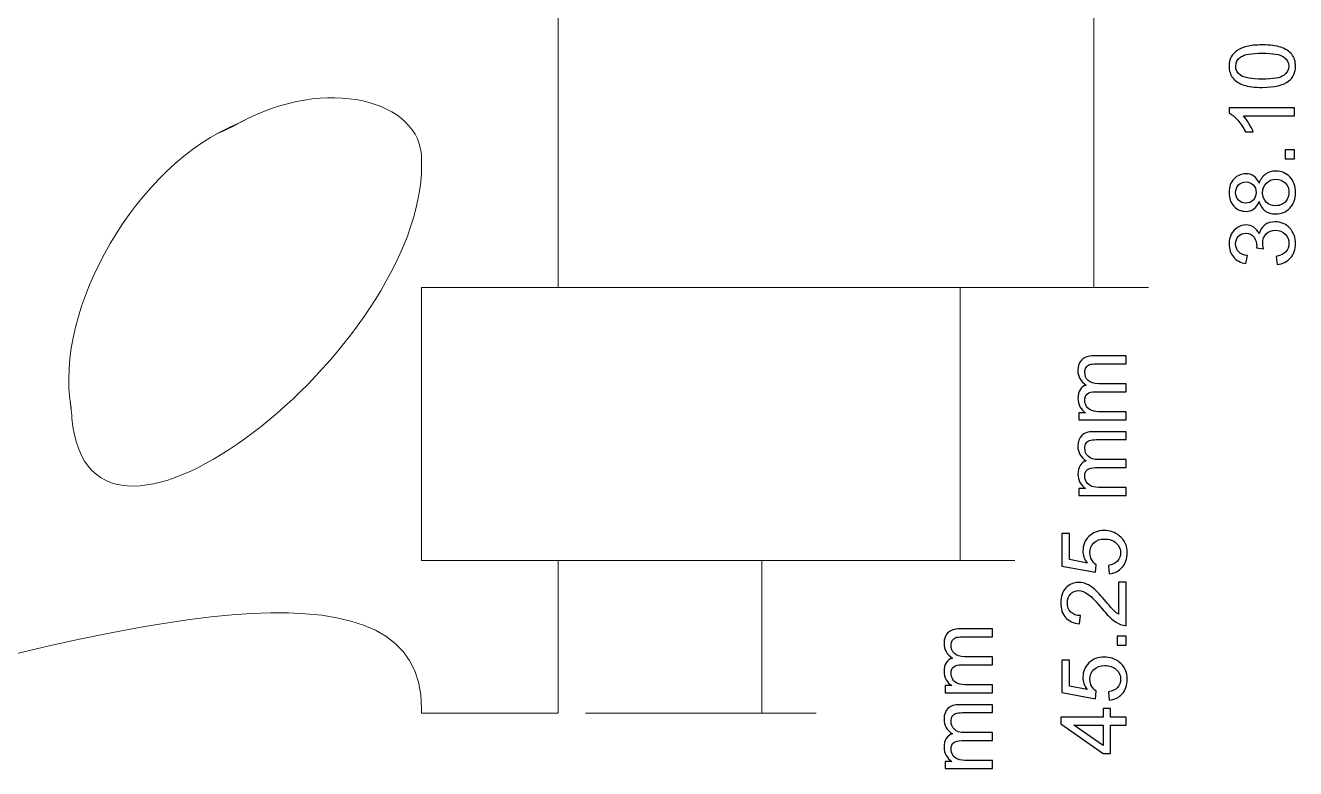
# Model space of a CAD drawing. Header units: millimetres. Extents: x -819 to 558, y -342 to 336.
# Drawn here: x 377 to 495.2, y 126.9 to 196 of the extents above; entities that cross this region are included whole.
import ezdxf

# ---------------------------------------------------------------- set-up
doc = ezdxf.new("R2010")
doc.units = ezdxf.units.MM
doc.header["$MEASUREMENT"] = 0
doc.layers.add('#Layer 1', color=7, linetype='Continuous')

msp = doc.modelspace()

# ---------------------------------------------------------------- linework, layer by layer
at = {"layer": '#Layer 1', "color": 22, "lineweight": 9}
for points in [[(426.5677, 216.8613), (426.5677, 216.8613), (426.5677, 171.6072), (426.5677, 171.6072)], [(397.0252, 186.9923), (404.8745, 191.3139), (413.8696, 189.149), (413.8696, 183.4942)], [(396.8381, 186.9117), (387.3389, 183.076), (379.6185, 169.7031), (381.2411, 160.3921)], [(397.6217, 187.3072), (396.7035, 186.7884), (395.7663, 186.3327), (394.8156, 185.9392)], [(413.8679, 182.8112), (413.8679, 182.8112), (413.8679, 183.6267), (413.8679, 183.6267)], [(381.3266, 159.4757), (382.9141, 141.3959), (413.8696, 166.0902), (413.8696, 183.0236)], [(413.8679, 146.2071), (413.8679, 146.2071), (413.8679, 171.6072), (413.8679, 171.6072)], [(381.089, 161.5486), (381.1718, 160.8572), (381.301, 160.1675), (381.3266, 159.4757)], [(361.8356, 133.8112), (388.9995, 141.3077), (413.8696, 146.6928), (413.8696, 132.4587)]]:
    msp.add_open_spline(points, degree=3, dxfattribs=at)
at = {"layer": '#Layer 1', "color": 250, "lineweight": 20}
for points in [[(476.4344, 171.6072), (476.4344, 171.6072), (476.4344, 216.8613), (476.4344, 216.8613)], [(416.4024, 171.6072), (416.4024, 171.6072), (469.0648, 171.6072), (469.0648, 171.6072)], [(429.1022, 171.6072), (429.1022, 171.6072), (481.5144, 171.6072), (481.5144, 171.6072)], [(463.9848, 146.2071), (463.9848, 146.2071), (463.9848, 171.6072), (463.9848, 171.6072)], [(416.4079, 146.2071), (416.4079, 146.2071), (469.0648, 146.2071), (469.0648, 146.2071)], [(429.1079, 146.2071), (429.1079, 146.2071), (450.5912, 146.2071), (450.5912, 146.2071)], [(445.5112, 132.0184), (445.5112, 132.0184), (445.5112, 146.2071), (445.5112, 146.2071)], [(429.1077, 132.0184), (429.1077, 132.0184), (450.5912, 132.0184), (450.5912, 132.0184)]]:
    msp.add_open_spline(points, degree=3, dxfattribs=at)
at = {"layer": '#Layer 1', "color": 250}
for points, knots in [([(492.1018, 190.242), (491.3849, 190.242), (490.8078, 190.3153), (490.3717, 190.4635), (490.3717, 190.4635), (489.9343, 190.6103), (489.597, 190.8304), (489.36, 191.1211), (489.36, 191.1211), (489.1229, 191.4118), (489.0058, 191.7773), (489.0058, 192.2175), (489.0058, 192.2175), (489.0058, 192.5435), (489.0707, 192.8285), (489.2019, 193.0741), (489.2019, 193.0741), (489.3317, 193.3196), (489.5208, 193.5214), (489.7678, 193.6823), (489.7678, 193.6823), (490.0147, 193.8417), (490.3153, 193.9673), (490.6695, 194.0576), (490.6695, 194.0576), (491.0237, 194.1494), (491.5006, 194.1945), (492.1018, 194.1945), (492.1018, 194.1945), (492.813, 194.1945), (493.3859, 194.1211), (493.8233, 193.9758), (493.8233, 193.9758), (494.2608, 193.829), (494.598, 193.6103), (494.8365, 193.3196), (494.8365, 193.3196), (495.075, 193.0289), (495.1935, 192.662), (495.1935, 192.2175), (495.1935, 192.2175), (495.1935, 191.6333), (494.9847, 191.1747), (494.5656, 190.8417), (494.5656, 190.8417), (494.0618, 190.4423), (493.2391, 190.242), (492.1018, 190.242)], [0, 0, 0, 0, 0.08333333, 0.08333333, 0.08333333, 0.08333333, 0.16666667, 0.16666667, 0.16666667, 0.16666667, 0.25, 0.25, 0.25, 0.25, 0.33333333, 0.33333333, 0.33333333, 0.33333333, 0.41666667, 0.41666667, 0.41666667, 0.41666667, 0.5, 0.5, 0.5, 0.5, 0.58333333, 0.58333333, 0.58333333, 0.58333333, 0.66666667, 0.66666667, 0.66666667, 0.66666667, 0.75, 0.75, 0.75, 0.75, 0.83333333, 0.83333333, 0.83333333, 0.83333333, 0.91666667, 0.91666667, 0.91666667, 0.91666667, 1, 1, 1, 1]), ([(492.1018, 191.0068), (493.0966, 191.0068), (493.7584, 191.1239), (494.0886, 191.3568), (494.0886, 191.3568), (494.4174, 191.5896), (494.5825, 191.876), (494.5825, 192.2175), (494.5825, 192.2175), (494.5825, 192.5604), (494.416, 192.8469), (494.0858, 193.0797), (494.0858, 193.0797), (493.7556, 193.3126), (493.0938, 193.4297), (492.1018, 193.4297), (492.1018, 193.4297), (491.1041, 193.4297), (490.4409, 193.3126), (490.1135, 193.0797), (490.1135, 193.0797), (489.7847, 192.8469), (489.621, 192.5576), (489.621, 192.2105), (489.621, 192.2105), (489.621, 191.8676), (489.7664, 191.5952), (490.0556, 191.3906), (490.0556, 191.3906), (490.4239, 191.1352), (491.1069, 191.0068), (492.1018, 191.0068)], [0, 0, 0, 0, 0.125, 0.125, 0.125, 0.125, 0.25, 0.25, 0.25, 0.25, 0.375, 0.375, 0.375, 0.375, 0.5, 0.5, 0.5, 0.5, 0.625, 0.625, 0.625, 0.625, 0.75, 0.75, 0.75, 0.75, 0.875, 0.875, 0.875, 0.875, 1, 1, 1, 1]), ([(495.0905, 188.3355), (495.0905, 188.3355), (495.0905, 187.5919), (495.0905, 187.5919), (495.0905, 187.5919), (495.0905, 187.5919), (490.3491, 187.5919), (490.3491, 187.5919), (490.3491, 187.5919), (490.5199, 187.4127), (490.6906, 187.1784), (490.8614, 186.8877), (490.8614, 186.8877), (491.0321, 186.5956), (491.1605, 186.3346), (491.2452, 186.1032), (491.2452, 186.1032), (491.2452, 186.1032), (490.5269, 186.1032), (490.5269, 186.1032), (490.5269, 186.1032), (490.3308, 186.5194), (490.0937, 186.8835), (489.8157, 187.1954), (489.8157, 187.1954), (489.5363, 187.5058), (489.2668, 187.7274), (489.0058, 187.8572), (489.0058, 187.8572), (489.0058, 187.8572), (489.0058, 188.3355), (489.0058, 188.3355), (489.0058, 188.3355), (489.0058, 188.3355), (495.0905, 188.3355), (495.0905, 188.3355)], [0, 0, 0, 0, 0.11111111, 0.11111111, 0.11111111, 0.11111111, 0.22222222, 0.22222222, 0.22222222, 0.22222222, 0.33333333, 0.33333333, 0.33333333, 0.33333333, 0.44444444, 0.44444444, 0.44444444, 0.44444444, 0.55555556, 0.55555556, 0.55555556, 0.55555556, 0.66666667, 0.66666667, 0.66666667, 0.66666667, 0.77777778, 0.77777778, 0.77777778, 0.77777778, 0.88888889, 0.88888889, 0.88888889, 0.88888889, 1, 1, 1, 1]), ([(495.0905, 183.5985), (495.0905, 183.5985), (494.2424, 183.5985), (494.2424, 183.5985), (494.2424, 183.5985), (494.2424, 183.5985), (494.2424, 184.4465), (494.2424, 184.4465), (494.2424, 184.4465), (494.2424, 184.4465), (495.0905, 184.4465), (495.0905, 184.4465), (495.0905, 184.4465), (495.0905, 184.4465), (495.0905, 183.5985), (495.0905, 183.5985)], [0, 0, 0, 0, 0.25, 0.25, 0.25, 0.25, 0.5, 0.5, 0.5, 0.5, 0.75, 0.75, 0.75, 0.75, 1, 1, 1, 1]), ([(491.804, 179.6177), (491.6911, 179.3087), (491.5303, 179.0801), (491.32, 178.9305), (491.32, 178.9305), (491.1112, 178.7823), (490.86, 178.7075), (490.5679, 178.7075), (490.5679, 178.7075), (490.1262, 178.7075), (489.7565, 178.8656), (489.4559, 179.1831), (489.4559, 179.1831), (489.1553, 179.5006), (489.0058, 179.9211), (489.0058, 180.4474), (489.0058, 180.4474), (489.0058, 180.9766), (489.1582, 181.4028), (489.4658, 181.7259), (489.4658, 181.7259), (489.7734, 182.0476), (490.1474, 182.2085), (490.589, 182.2085), (490.589, 182.2085), (490.8699, 182.2085), (491.114, 182.1351), (491.3228, 181.9884), (491.3228, 181.9884), (491.5303, 181.8402), (491.6911, 181.6172), (491.804, 181.3167), (491.804, 181.3167), (491.9254, 181.6878), (492.1215, 181.9714), (492.391, 182.1662), (492.391, 182.1662), (492.6606, 182.3595), (492.9837, 182.4569), (493.3576, 182.4569), (493.3576, 182.4569), (493.8769, 182.4569), (494.3116, 182.2734), (494.6643, 181.9079), (494.6643, 181.9079), (495.0171, 181.541), (495.1935, 181.0584), (495.1935, 180.4601), (495.1935, 180.4601), (495.1935, 179.8618), (495.0171, 179.3806), (494.6629, 179.0137), (494.6629, 179.0137), (494.3087, 178.6468), (493.8671, 178.4634), (493.3379, 178.4634), (493.3379, 178.4634), (492.9442, 178.4634), (492.614, 178.5636), (492.3473, 178.764), (492.3473, 178.764), (492.082, 178.9629), (491.9, 179.248), (491.804, 179.6177)], [0, 0, 0, 0, 0.0625, 0.0625, 0.0625, 0.0625, 0.125, 0.125, 0.125, 0.125, 0.1875, 0.1875, 0.1875, 0.1875, 0.25, 0.25, 0.25, 0.25, 0.3125, 0.3125, 0.3125, 0.3125, 0.375, 0.375, 0.375, 0.375, 0.4375, 0.4375, 0.4375, 0.4375, 0.5, 0.5, 0.5, 0.5, 0.5625, 0.5625, 0.5625, 0.5625, 0.625, 0.625, 0.625, 0.625, 0.6875, 0.6875, 0.6875, 0.6875, 0.75, 0.75, 0.75, 0.75, 0.8125, 0.8125, 0.8125, 0.8125, 0.875, 0.875, 0.875, 0.875, 0.9375, 0.9375, 0.9375, 0.9375, 1, 1, 1, 1]), ([(490.5425, 179.4681), (490.8289, 179.4681), (491.0632, 179.5613), (491.2452, 179.7447), (491.2452, 179.7447), (491.4272, 179.9296), (491.519, 180.1694), (491.519, 180.4644), (491.519, 180.4644), (491.519, 180.7508), (491.4287, 180.9865), (491.248, 181.1699), (491.248, 181.1699), (491.0674, 181.3534), (490.8459, 181.4437), (490.5848, 181.4437), (490.5848, 181.4437), (490.311, 181.4437), (490.0824, 181.3505), (489.8962, 181.1615), (489.8962, 181.1615), (489.7099, 180.9724), (489.6168, 180.7381), (489.6168, 180.4559), (489.6168, 180.4559), (489.6168, 180.1723), (489.7085, 179.9366), (489.8891, 179.7489), (489.8891, 179.7489), (490.0712, 179.5613), (490.2899, 179.4681), (490.5425, 179.4681)], [0, 0, 0, 0, 0.125, 0.125, 0.125, 0.125, 0.25, 0.25, 0.25, 0.25, 0.375, 0.375, 0.375, 0.375, 0.5, 0.5, 0.5, 0.5, 0.625, 0.625, 0.625, 0.625, 0.75, 0.75, 0.75, 0.75, 0.875, 0.875, 0.875, 0.875, 1, 1, 1, 1]), ([(493.3421, 179.2282), (493.5538, 179.2282), (493.7598, 179.279), (493.9574, 179.3792), (493.9574, 179.3792), (494.1563, 179.4794), (494.3102, 179.629), (494.4188, 179.828), (494.4188, 179.828), (494.5275, 180.0269), (494.5825, 180.24), (494.5825, 180.4686), (494.5825, 180.4686), (494.5825, 180.8242), (494.4682, 181.1177), (494.2382, 181.3491), (494.2382, 181.3491), (494.0096, 181.5806), (493.7189, 181.6963), (493.3661, 181.6963), (493.3661, 181.6963), (493.0077, 181.6963), (492.7114, 181.5777), (492.4771, 181.3393), (492.4771, 181.3393), (492.2429, 181.1008), (492.1257, 180.8016), (492.1257, 180.4432), (492.1257, 180.4432), (492.1257, 180.0932), (492.2415, 179.804), (492.4743, 179.574), (492.4743, 179.574), (492.7057, 179.3439), (492.995, 179.2282), (493.3421, 179.2282)], [0, 0, 0, 0, 0.11111111, 0.11111111, 0.11111111, 0.11111111, 0.22222222, 0.22222222, 0.22222222, 0.22222222, 0.33333333, 0.33333333, 0.33333333, 0.33333333, 0.44444444, 0.44444444, 0.44444444, 0.44444444, 0.55555556, 0.55555556, 0.55555556, 0.55555556, 0.66666667, 0.66666667, 0.66666667, 0.66666667, 0.77777778, 0.77777778, 0.77777778, 0.77777778, 0.88888889, 0.88888889, 0.88888889, 0.88888889, 1, 1, 1, 1]), ([(493.4903, 173.7672), (493.4903, 173.7672), (493.3915, 174.5109), (493.3915, 174.5109), (493.3915, 174.5109), (493.8134, 174.5969), (494.1168, 174.7423), (494.3031, 174.9469), (494.3031, 174.9469), (494.4894, 175.1529), (494.5825, 175.4027), (494.5825, 175.6976), (494.5825, 175.6976), (494.5825, 176.0476), (494.4611, 176.3439), (494.2184, 176.5852), (494.2184, 176.5852), (493.9757, 176.8251), (493.6751, 176.9464), (493.3167, 176.9464), (493.3167, 176.9464), (492.9752, 176.9464), (492.693, 176.835), (492.4715, 176.612), (492.4715, 176.612), (492.2499, 176.3876), (492.1384, 176.104), (492.1384, 175.7597), (492.1384, 175.7597), (492.1384, 175.6186), (492.1667, 175.4436), (492.2217, 175.2348), (492.2217, 175.2348), (492.2217, 175.2348), (491.5684, 175.318), (491.5684, 175.318), (491.5684, 175.318), (491.574, 175.3674), (491.5768, 175.4069), (491.5768, 175.438), (491.5768, 175.438), (491.5768, 175.7541), (491.4936, 176.0391), (491.3285, 176.2931), (491.3285, 176.2931), (491.1634, 176.5471), (490.908, 176.6741), (490.5636, 176.6741), (490.5636, 176.6741), (490.2913, 176.6741), (490.0641, 176.581), (489.8863, 176.3961), (489.8863, 176.3961), (489.7071, 176.2113), (489.6168, 175.9728), (489.6168, 175.6807), (489.6168, 175.6807), (489.6168, 175.3914), (489.7085, 175.1501), (489.8891, 174.9582), (489.8891, 174.9582), (490.0712, 174.7649), (490.3449, 174.6407), (490.709, 174.5856), (490.709, 174.5856), (490.709, 174.5856), (490.5763, 173.842), (490.5763, 173.842), (490.5763, 173.842), (490.0768, 173.9323), (489.6902, 174.1397), (489.4164, 174.4615), (489.4164, 174.4615), (489.1426, 174.7846), (489.0058, 175.1854), (489.0058, 175.6652), (489.0058, 175.6652), (489.0058, 175.9954), (489.0763, 176.3002), (489.2174, 176.5781), (489.2174, 176.5781), (489.36, 176.8561), (489.5533, 177.0692), (489.7988, 177.2174), (489.7988, 177.2174), (490.0443, 177.3641), (490.304, 177.4389), (490.5806, 177.4389), (490.5806, 177.4389), (490.8416, 177.4389), (491.0801, 177.3684), (491.296, 177.2273), (491.296, 177.2273), (491.5105, 177.0861), (491.6812, 176.8787), (491.8082, 176.6035), (491.8082, 176.6035), (491.8901, 176.962), (492.0622, 177.24), (492.3233, 177.4389), (492.3233, 177.4389), (492.5829, 177.6365), (492.9089, 177.7353), (493.2998, 177.7353), (493.2998, 177.7353), (493.829, 177.7353), (494.2777, 177.5433), (494.646, 177.1567), (494.646, 177.1567), (495.0143, 176.7715), (495.1977, 176.2832), (495.1977, 175.6934), (495.1977, 175.6934), (495.1977, 175.1614), (495.0397, 174.7197), (494.7222, 174.3683), (494.7222, 174.3683), (494.4061, 174.017), (493.9955, 173.8166), (493.4903, 173.7672)], [0, 0, 0, 0, 0.03333333, 0.03333333, 0.03333333, 0.03333333, 0.06666667, 0.06666667, 0.06666667, 0.06666667, 0.1, 0.1, 0.1, 0.1, 0.13333333, 0.13333333, 0.13333333, 0.13333333, 0.16666667, 0.16666667, 0.16666667, 0.16666667, 0.2, 0.2, 0.2, 0.2, 0.23333333, 0.23333333, 0.23333333, 0.23333333, 0.26666667, 0.26666667, 0.26666667, 0.26666667, 0.3, 0.3, 0.3, 0.3, 0.33333333, 0.33333333, 0.33333333, 0.33333333, 0.36666667, 0.36666667, 0.36666667, 0.36666667, 0.4, 0.4, 0.4, 0.4, 0.43333333, 0.43333333, 0.43333333, 0.43333333, 0.46666667, 0.46666667, 0.46666667, 0.46666667, 0.5, 0.5, 0.5, 0.5, 0.53333333, 0.53333333, 0.53333333, 0.53333333, 0.56666667, 0.56666667, 0.56666667, 0.56666667, 0.6, 0.6, 0.6, 0.6, 0.63333333, 0.63333333, 0.63333333, 0.63333333, 0.66666667, 0.66666667, 0.66666667, 0.66666667, 0.7, 0.7, 0.7, 0.7, 0.73333333, 0.73333333, 0.73333333, 0.73333333, 0.76666667, 0.76666667, 0.76666667, 0.76666667, 0.8, 0.8, 0.8, 0.8, 0.83333333, 0.83333333, 0.83333333, 0.83333333, 0.86666667, 0.86666667, 0.86666667, 0.86666667, 0.9, 0.9, 0.9, 0.9, 0.93333333, 0.93333333, 0.93333333, 0.93333333, 0.96666667, 0.96666667, 0.96666667, 0.96666667, 1, 1, 1, 1]), ([(479.426, 159.3093), (479.426, 159.3093), (475.036, 159.3093), (475.036, 159.3093), (475.036, 159.3093), (475.036, 159.3093), (475.036, 159.9739), (475.036, 159.9739), (475.036, 159.9739), (475.036, 159.9739), (475.6513, 159.9739), (475.6513, 159.9739), (475.6513, 159.9739), (475.4368, 160.1122), (475.2632, 160.2957), (475.1334, 160.5243), (475.1334, 160.5243), (475.0021, 160.7529), (474.9358, 161.0139), (474.9358, 161.306), (474.9358, 161.306), (474.9358, 161.6306), (475.0036, 161.8973), (475.139, 162.1047), (475.139, 162.1047), (475.2745, 162.3136), (475.4622, 162.4603), (475.7049, 162.545), (475.7049, 162.545), (475.1926, 162.8935), (474.9358, 163.3451), (474.9358, 163.9011), (474.9358, 163.9011), (474.9358, 164.3371), (475.0572, 164.6715), (475.2985, 164.9058), (475.2985, 164.9058), (475.5398, 165.14), (475.9109, 165.2572), (476.4119, 165.2572), (476.4119, 165.2572), (476.4119, 165.2572), (479.426, 165.2572), (479.426, 165.2572), (479.426, 165.2572), (479.426, 165.2572), (479.426, 164.5177), (479.426, 164.5177), (479.426, 164.5177), (479.426, 164.5177), (476.6602, 164.5177), (476.6602, 164.5177), (476.6602, 164.5177), (476.3625, 164.5177), (476.148, 164.4937), (476.0167, 164.4458), (476.0167, 164.4458), (475.8869, 164.3964), (475.7811, 164.3089), (475.7007, 164.1833), (475.7007, 164.1833), (475.6216, 164.0563), (475.5807, 163.9067), (475.5807, 163.736), (475.5807, 163.736), (475.5807, 163.4269), (475.6837, 163.1715), (475.8897, 162.9669), (475.8897, 162.9669), (476.0944, 162.7637), (476.4231, 162.6607), (476.8747, 162.6607), (476.8747, 162.6607), (476.8747, 162.6607), (479.426, 162.6607), (479.426, 162.6607), (479.426, 162.6607), (479.426, 162.6607), (479.426, 161.917), (479.426, 161.917), (479.426, 161.917), (479.426, 161.917), (476.5741, 161.917), (476.5741, 161.917), (476.5741, 161.917), (476.2425, 161.917), (475.9942, 161.8564), (475.8291, 161.735), (475.8291, 161.735), (475.664, 161.6137), (475.5807, 161.4161), (475.5807, 161.1395), (475.5807, 161.1395), (475.5807, 160.9307), (475.6357, 160.7374), (475.7472, 160.5596), (475.7472, 160.5596), (475.8573, 160.3818), (476.0182, 160.2519), (476.2298, 160.1729), (476.2298, 160.1729), (476.4429, 160.0925), (476.7491, 160.053), (477.1485, 160.053), (477.1485, 160.053), (477.1485, 160.053), (479.426, 160.053), (479.426, 160.053), (479.426, 160.053), (479.426, 160.053), (479.426, 159.3093), (479.426, 159.3093)], [0, 0, 0, 0, 0.03571429, 0.03571429, 0.03571429, 0.03571429, 0.07142857, 0.07142857, 0.07142857, 0.07142857, 0.10714286, 0.10714286, 0.10714286, 0.10714286, 0.14285714, 0.14285714, 0.14285714, 0.14285714, 0.17857143, 0.17857143, 0.17857143, 0.17857143, 0.21428571, 0.21428571, 0.21428571, 0.21428571, 0.25, 0.25, 0.25, 0.25, 0.28571429, 0.28571429, 0.28571429, 0.28571429, 0.32142857, 0.32142857, 0.32142857, 0.32142857, 0.35714286, 0.35714286, 0.35714286, 0.35714286, 0.39285714, 0.39285714, 0.39285714, 0.39285714, 0.42857143, 0.42857143, 0.42857143, 0.42857143, 0.46428571, 0.46428571, 0.46428571, 0.46428571, 0.5, 0.5, 0.5, 0.5, 0.53571429, 0.53571429, 0.53571429, 0.53571429, 0.57142857, 0.57142857, 0.57142857, 0.57142857, 0.60714286, 0.60714286, 0.60714286, 0.60714286, 0.64285714, 0.64285714, 0.64285714, 0.64285714, 0.67857143, 0.67857143, 0.67857143, 0.67857143, 0.71428571, 0.71428571, 0.71428571, 0.71428571, 0.75, 0.75, 0.75, 0.75, 0.78571429, 0.78571429, 0.78571429, 0.78571429, 0.82142857, 0.82142857, 0.82142857, 0.82142857, 0.85714286, 0.85714286, 0.85714286, 0.85714286, 0.89285714, 0.89285714, 0.89285714, 0.89285714, 0.92857143, 0.92857143, 0.92857143, 0.92857143, 0.96428571, 0.96428571, 0.96428571, 0.96428571, 1, 1, 1, 1]), ([(479.426, 152.2565), (479.426, 152.2565), (475.036, 152.2565), (475.036, 152.2565), (475.036, 152.2565), (475.036, 152.2565), (475.036, 152.9211), (475.036, 152.9211), (475.036, 152.9211), (475.036, 152.9211), (475.6513, 152.9211), (475.6513, 152.9211), (475.6513, 152.9211), (475.4368, 153.0594), (475.2632, 153.2429), (475.1334, 153.4715), (475.1334, 153.4715), (475.0021, 153.7001), (474.9358, 153.9611), (474.9358, 154.2532), (474.9358, 154.2532), (474.9358, 154.5778), (475.0036, 154.8445), (475.139, 155.0519), (475.139, 155.0519), (475.2745, 155.2608), (475.4622, 155.4075), (475.7049, 155.4922), (475.7049, 155.4922), (475.1926, 155.8407), (474.9358, 156.2923), (474.9358, 156.8483), (474.9358, 156.8483), (474.9358, 157.2843), (475.0572, 157.6187), (475.2985, 157.853), (475.2985, 157.853), (475.5398, 158.0872), (475.9109, 158.2044), (476.4119, 158.2044), (476.4119, 158.2044), (476.4119, 158.2044), (479.426, 158.2044), (479.426, 158.2044), (479.426, 158.2044), (479.426, 158.2044), (479.426, 157.4649), (479.426, 157.4649), (479.426, 157.4649), (479.426, 157.4649), (476.6602, 157.4649), (476.6602, 157.4649), (476.6602, 157.4649), (476.3625, 157.4649), (476.148, 157.4409), (476.0167, 157.393), (476.0167, 157.393), (475.8869, 157.3436), (475.7811, 157.2561), (475.7007, 157.1305), (475.7007, 157.1305), (475.6216, 157.0035), (475.5807, 156.8539), (475.5807, 156.6832), (475.5807, 156.6832), (475.5807, 156.3741), (475.6837, 156.1187), (475.8897, 155.9141), (475.8897, 155.9141), (476.0944, 155.7109), (476.4231, 155.6079), (476.8747, 155.6079), (476.8747, 155.6079), (476.8747, 155.6079), (479.426, 155.6079), (479.426, 155.6079), (479.426, 155.6079), (479.426, 155.6079), (479.426, 154.8642), (479.426, 154.8642), (479.426, 154.8642), (479.426, 154.8642), (476.5741, 154.8642), (476.5741, 154.8642), (476.5741, 154.8642), (476.2425, 154.8642), (475.9942, 154.8036), (475.8291, 154.6822), (475.8291, 154.6822), (475.664, 154.5609), (475.5807, 154.3633), (475.5807, 154.0867), (475.5807, 154.0867), (475.5807, 153.8779), (475.6357, 153.6846), (475.7472, 153.5068), (475.7472, 153.5068), (475.8573, 153.329), (476.0182, 153.1991), (476.2298, 153.1201), (476.2298, 153.1201), (476.4429, 153.0397), (476.7491, 153.0002), (477.1485, 153.0002), (477.1485, 153.0002), (477.1485, 153.0002), (479.426, 153.0002), (479.426, 153.0002), (479.426, 153.0002), (479.426, 153.0002), (479.426, 152.2565), (479.426, 152.2565)], [0, 0, 0, 0, 0.03571429, 0.03571429, 0.03571429, 0.03571429, 0.07142857, 0.07142857, 0.07142857, 0.07142857, 0.10714286, 0.10714286, 0.10714286, 0.10714286, 0.14285714, 0.14285714, 0.14285714, 0.14285714, 0.17857143, 0.17857143, 0.17857143, 0.17857143, 0.21428571, 0.21428571, 0.21428571, 0.21428571, 0.25, 0.25, 0.25, 0.25, 0.28571429, 0.28571429, 0.28571429, 0.28571429, 0.32142857, 0.32142857, 0.32142857, 0.32142857, 0.35714286, 0.35714286, 0.35714286, 0.35714286, 0.39285714, 0.39285714, 0.39285714, 0.39285714, 0.42857143, 0.42857143, 0.42857143, 0.42857143, 0.46428571, 0.46428571, 0.46428571, 0.46428571, 0.5, 0.5, 0.5, 0.5, 0.53571429, 0.53571429, 0.53571429, 0.53571429, 0.57142857, 0.57142857, 0.57142857, 0.57142857, 0.60714286, 0.60714286, 0.60714286, 0.60714286, 0.64285714, 0.64285714, 0.64285714, 0.64285714, 0.67857143, 0.67857143, 0.67857143, 0.67857143, 0.71428571, 0.71428571, 0.71428571, 0.71428571, 0.75, 0.75, 0.75, 0.75, 0.78571429, 0.78571429, 0.78571429, 0.78571429, 0.82142857, 0.82142857, 0.82142857, 0.82142857, 0.85714286, 0.85714286, 0.85714286, 0.85714286, 0.89285714, 0.89285714, 0.89285714, 0.89285714, 0.92857143, 0.92857143, 0.92857143, 0.92857143, 0.96428571, 0.96428571, 0.96428571, 0.96428571, 1, 1, 1, 1]), ([(477.8385, 144.9879), (477.8385, 144.9879), (477.7722, 145.7696), (477.7722, 145.7696), (477.7722, 145.7696), (478.1532, 145.8275), (478.4382, 145.9615), (478.6301, 146.1718), (478.6301, 146.1718), (478.822, 146.3835), (478.918, 146.6375), (478.918, 146.9352), (478.918, 146.9352), (478.918, 147.2936), (478.7825, 147.597), (478.513, 147.844), (478.513, 147.844), (478.2421, 148.0923), (477.8836, 148.2165), (477.4377, 148.2165), (477.4377, 148.2165), (477.013, 148.2165), (476.6786, 148.098), (476.433, 147.8595), (476.433, 147.8595), (476.1875, 147.621), (476.0647, 147.3092), (476.0647, 146.9225), (476.0647, 146.9225), (476.0647, 146.6826), (476.1198, 146.4667), (476.2284, 146.2734), (476.2284, 146.2734), (476.3371, 146.0801), (476.4782, 145.9291), (476.6517, 145.819), (476.6517, 145.819), (476.6517, 145.819), (476.5614, 145.1205), (476.5614, 145.1205), (476.5614, 145.1205), (476.5614, 145.1205), (473.4485, 145.7075), (473.4485, 145.7075), (473.4485, 145.7075), (473.4485, 145.7075), (473.4485, 148.7217), (473.4485, 148.7217), (473.4485, 148.7217), (473.4485, 148.7217), (474.1597, 148.7217), (474.1597, 148.7217), (474.1597, 148.7217), (474.1597, 148.7217), (474.1597, 146.303), (474.1597, 146.303), (474.1597, 146.303), (474.1597, 146.303), (475.7881, 145.9756), (475.7881, 145.9756), (475.7881, 145.9756), (475.5341, 146.3397), (475.4071, 146.7221), (475.4071, 147.1215), (475.4071, 147.1215), (475.4071, 147.6506), (475.5906, 148.0966), (475.9575, 148.4606), (475.9575, 148.4606), (476.3244, 148.8247), (476.7957, 149.0067), (477.3714, 149.0067), (477.3714, 149.0067), (477.9203, 149.0067), (478.3945, 148.8459), (478.7938, 148.5269), (478.7938, 148.5269), (479.2835, 148.1375), (479.529, 147.6069), (479.529, 146.9352), (479.529, 146.9352), (479.529, 146.3835), (479.3752, 145.9333), (479.0662, 145.5848), (479.0662, 145.5848), (478.7571, 145.2362), (478.3479, 145.0373), (477.8385, 144.9879)], [0, 0, 0, 0, 0.04545455, 0.04545455, 0.04545455, 0.04545455, 0.09090909, 0.09090909, 0.09090909, 0.09090909, 0.13636364, 0.13636364, 0.13636364, 0.13636364, 0.18181818, 0.18181818, 0.18181818, 0.18181818, 0.22727273, 0.22727273, 0.22727273, 0.22727273, 0.27272727, 0.27272727, 0.27272727, 0.27272727, 0.31818182, 0.31818182, 0.31818182, 0.31818182, 0.36363636, 0.36363636, 0.36363636, 0.36363636, 0.40909091, 0.40909091, 0.40909091, 0.40909091, 0.45454545, 0.45454545, 0.45454545, 0.45454545, 0.5, 0.5, 0.5, 0.5, 0.54545455, 0.54545455, 0.54545455, 0.54545455, 0.59090909, 0.59090909, 0.59090909, 0.59090909, 0.63636364, 0.63636364, 0.63636364, 0.63636364, 0.68181818, 0.68181818, 0.68181818, 0.68181818, 0.72727273, 0.72727273, 0.72727273, 0.72727273, 0.77272727, 0.77272727, 0.77272727, 0.77272727, 0.81818182, 0.81818182, 0.81818182, 0.81818182, 0.86363636, 0.86363636, 0.86363636, 0.86363636, 0.90909091, 0.90909091, 0.90909091, 0.90909091, 0.95454545, 0.95454545, 0.95454545, 0.95454545, 1, 1, 1, 1]), ([(478.7106, 144.1906), (478.7106, 144.1906), (479.426, 144.1906), (479.426, 144.1906), (479.426, 144.1906), (479.426, 144.1906), (479.426, 140.1844), (479.426, 140.1844), (479.426, 140.1844), (479.2468, 140.1788), (479.0746, 140.207), (478.9095, 140.2705), (478.9095, 140.2705), (478.6358, 140.3721), (478.3677, 140.5358), (478.1038, 140.7602), (478.1038, 140.7602), (477.8385, 140.9859), (477.5323, 141.3105), (477.1851, 141.7338), (477.1851, 141.7338), (476.6447, 142.3928), (476.2171, 142.8387), (475.901, 143.0702), (475.901, 143.0702), (475.5864, 143.3016), (475.2872, 143.4173), (475.0064, 143.4173), (475.0064, 143.4173), (474.7115, 143.4173), (474.4631, 143.3115), (474.2599, 143.1012), (474.2599, 143.1012), (474.0581, 142.8895), (473.9565, 142.6144), (473.9565, 142.2757), (473.9565, 142.2757), (473.9565, 141.9173), (474.0638, 141.6308), (474.2797, 141.4163), (474.2797, 141.4163), (474.4941, 141.2004), (474.7919, 141.0918), (475.1715, 141.0889), (475.1715, 141.0889), (475.1715, 141.0889), (475.0939, 140.3241), (475.0939, 140.3241), (475.0939, 140.3241), (474.5224, 140.3763), (474.0877, 140.5739), (473.7886, 140.9154), (473.7886, 140.9154), (473.4894, 141.2569), (473.3413, 141.7169), (473.3413, 142.2926), (473.3413, 142.2926), (473.3413, 142.874), (473.5021, 143.334), (473.8239, 143.6727), (473.8239, 143.6727), (474.147, 144.0128), (474.5464, 144.1821), (475.0233, 144.1821), (475.0233, 144.1821), (475.266, 144.1821), (475.5045, 144.1327), (475.7388, 144.0325), (475.7388, 144.0325), (475.973, 143.9338), (476.2199, 143.7687), (476.4782, 143.5386), (476.4782, 143.5386), (476.7378, 143.3086), (477.0934, 142.9262), (477.545, 142.3914), (477.545, 142.3914), (477.9203, 141.9455), (478.1743, 141.659), (478.3084, 141.532), (478.3084, 141.532), (478.441, 141.405), (478.5751, 141.3006), (478.7106, 141.2174), (478.7106, 141.2174), (478.7106, 141.2174), (478.7106, 144.1906), (478.7106, 144.1906)], [0, 0, 0, 0, 0.04545455, 0.04545455, 0.04545455, 0.04545455, 0.09090909, 0.09090909, 0.09090909, 0.09090909, 0.13636364, 0.13636364, 0.13636364, 0.13636364, 0.18181818, 0.18181818, 0.18181818, 0.18181818, 0.22727273, 0.22727273, 0.22727273, 0.22727273, 0.27272727, 0.27272727, 0.27272727, 0.27272727, 0.31818182, 0.31818182, 0.31818182, 0.31818182, 0.36363636, 0.36363636, 0.36363636, 0.36363636, 0.40909091, 0.40909091, 0.40909091, 0.40909091, 0.45454545, 0.45454545, 0.45454545, 0.45454545, 0.5, 0.5, 0.5, 0.5, 0.54545455, 0.54545455, 0.54545455, 0.54545455, 0.59090909, 0.59090909, 0.59090909, 0.59090909, 0.63636364, 0.63636364, 0.63636364, 0.63636364, 0.68181818, 0.68181818, 0.68181818, 0.68181818, 0.72727273, 0.72727273, 0.72727273, 0.72727273, 0.77272727, 0.77272727, 0.77272727, 0.77272727, 0.81818182, 0.81818182, 0.81818182, 0.81818182, 0.86363636, 0.86363636, 0.86363636, 0.86363636, 0.90909091, 0.90909091, 0.90909091, 0.90909091, 0.95454545, 0.95454545, 0.95454545, 0.95454545, 1, 1, 1, 1]), ([(466.9764, 133.9092), (466.9764, 133.9092), (462.5864, 133.9092), (462.5864, 133.9092), (462.5864, 133.9092), (462.5864, 133.9092), (462.5864, 134.5738), (462.5864, 134.5738), (462.5864, 134.5738), (462.5864, 134.5738), (463.2017, 134.5738), (463.2017, 134.5738), (463.2017, 134.5738), (462.9872, 134.7121), (462.8136, 134.8956), (462.6838, 135.1242), (462.6838, 135.1242), (462.5525, 135.3528), (462.4862, 135.6138), (462.4862, 135.9059), (462.4862, 135.9059), (462.4862, 136.2305), (462.554, 136.4972), (462.6894, 136.7046), (462.6894, 136.7046), (462.8249, 136.9135), (463.0126, 137.0602), (463.2553, 137.1449), (463.2553, 137.1449), (462.743, 137.4934), (462.4862, 137.945), (462.4862, 138.501), (462.4862, 138.501), (462.4862, 138.937), (462.6076, 139.2714), (462.8489, 139.5057), (462.8489, 139.5057), (463.0902, 139.7399), (463.4613, 139.8571), (463.9623, 139.8571), (463.9623, 139.8571), (463.9623, 139.8571), (466.9764, 139.8571), (466.9764, 139.8571), (466.9764, 139.8571), (466.9764, 139.8571), (466.9764, 139.1176), (466.9764, 139.1176), (466.9764, 139.1176), (466.9764, 139.1176), (464.2106, 139.1176), (464.2106, 139.1176), (464.2106, 139.1176), (463.9129, 139.1176), (463.6984, 139.0936), (463.5671, 139.0457), (463.5671, 139.0457), (463.4373, 138.9963), (463.3315, 138.9088), (463.2511, 138.7832), (463.2511, 138.7832), (463.172, 138.6562), (463.1311, 138.5066), (463.1311, 138.3359), (463.1311, 138.3359), (463.1311, 138.0268), (463.2341, 137.7714), (463.4401, 137.5668), (463.4401, 137.5668), (463.6448, 137.3636), (463.9735, 137.2606), (464.4251, 137.2606), (464.4251, 137.2606), (464.4251, 137.2606), (466.9764, 137.2606), (466.9764, 137.2606), (466.9764, 137.2606), (466.9764, 137.2606), (466.9764, 136.5169), (466.9764, 136.5169), (466.9764, 136.5169), (466.9764, 136.5169), (464.1245, 136.5169), (464.1245, 136.5169), (464.1245, 136.5169), (463.7929, 136.5169), (463.5446, 136.4563), (463.3795, 136.3349), (463.3795, 136.3349), (463.2144, 136.2136), (463.1311, 136.016), (463.1311, 135.7394), (463.1311, 135.7394), (463.1311, 135.5306), (463.1861, 135.3373), (463.2976, 135.1595), (463.2976, 135.1595), (463.4077, 134.9817), (463.5686, 134.8518), (463.7802, 134.7728), (463.7802, 134.7728), (463.9933, 134.6924), (464.2995, 134.6529), (464.6989, 134.6529), (464.6989, 134.6529), (464.6989, 134.6529), (466.9764, 134.6529), (466.9764, 134.6529), (466.9764, 134.6529), (466.9764, 134.6529), (466.9764, 133.9092), (466.9764, 133.9092)], [0, 0, 0, 0, 0.03571429, 0.03571429, 0.03571429, 0.03571429, 0.07142857, 0.07142857, 0.07142857, 0.07142857, 0.10714286, 0.10714286, 0.10714286, 0.10714286, 0.14285714, 0.14285714, 0.14285714, 0.14285714, 0.17857143, 0.17857143, 0.17857143, 0.17857143, 0.21428571, 0.21428571, 0.21428571, 0.21428571, 0.25, 0.25, 0.25, 0.25, 0.28571429, 0.28571429, 0.28571429, 0.28571429, 0.32142857, 0.32142857, 0.32142857, 0.32142857, 0.35714286, 0.35714286, 0.35714286, 0.35714286, 0.39285714, 0.39285714, 0.39285714, 0.39285714, 0.42857143, 0.42857143, 0.42857143, 0.42857143, 0.46428571, 0.46428571, 0.46428571, 0.46428571, 0.5, 0.5, 0.5, 0.5, 0.53571429, 0.53571429, 0.53571429, 0.53571429, 0.57142857, 0.57142857, 0.57142857, 0.57142857, 0.60714286, 0.60714286, 0.60714286, 0.60714286, 0.64285714, 0.64285714, 0.64285714, 0.64285714, 0.67857143, 0.67857143, 0.67857143, 0.67857143, 0.71428571, 0.71428571, 0.71428571, 0.71428571, 0.75, 0.75, 0.75, 0.75, 0.78571429, 0.78571429, 0.78571429, 0.78571429, 0.82142857, 0.82142857, 0.82142857, 0.82142857, 0.85714286, 0.85714286, 0.85714286, 0.85714286, 0.89285714, 0.89285714, 0.89285714, 0.89285714, 0.92857143, 0.92857143, 0.92857143, 0.92857143, 0.96428571, 0.96428571, 0.96428571, 0.96428571, 1, 1, 1, 1]), ([(479.426, 138.3444), (479.426, 138.3444), (478.5779, 138.3444), (478.5779, 138.3444), (478.5779, 138.3444), (478.5779, 138.3444), (478.5779, 139.1924), (478.5779, 139.1924), (478.5779, 139.1924), (478.5779, 139.1924), (479.426, 139.1924), (479.426, 139.1924), (479.426, 139.1924), (479.426, 139.1924), (479.426, 138.3444), (479.426, 138.3444)], [0, 0, 0, 0, 0.25, 0.25, 0.25, 0.25, 0.5, 0.5, 0.5, 0.5, 0.75, 0.75, 0.75, 0.75, 1, 1, 1, 1]), ([(477.8385, 133.2178), (477.8385, 133.2178), (477.7722, 133.9995), (477.7722, 133.9995), (477.7722, 133.9995), (478.1532, 134.0574), (478.4382, 134.1914), (478.6301, 134.4017), (478.6301, 134.4017), (478.822, 134.6134), (478.918, 134.8674), (478.918, 135.1651), (478.918, 135.1651), (478.918, 135.5235), (478.7825, 135.8269), (478.513, 136.0739), (478.513, 136.0739), (478.2421, 136.3222), (477.8836, 136.4464), (477.4377, 136.4464), (477.4377, 136.4464), (477.013, 136.4464), (476.6786, 136.3279), (476.433, 136.0894), (476.433, 136.0894), (476.1875, 135.8509), (476.0647, 135.5391), (476.0647, 135.1524), (476.0647, 135.1524), (476.0647, 134.9125), (476.1198, 134.6966), (476.2284, 134.5033), (476.2284, 134.5033), (476.3371, 134.31), (476.4782, 134.159), (476.6517, 134.0489), (476.6517, 134.0489), (476.6517, 134.0489), (476.5614, 133.3504), (476.5614, 133.3504), (476.5614, 133.3504), (476.5614, 133.3504), (473.4485, 133.9374), (473.4485, 133.9374), (473.4485, 133.9374), (473.4485, 133.9374), (473.4485, 136.9516), (473.4485, 136.9516), (473.4485, 136.9516), (473.4485, 136.9516), (474.1597, 136.9516), (474.1597, 136.9516), (474.1597, 136.9516), (474.1597, 136.9516), (474.1597, 134.5329), (474.1597, 134.5329), (474.1597, 134.5329), (474.1597, 134.5329), (475.7881, 134.2055), (475.7881, 134.2055), (475.7881, 134.2055), (475.5341, 134.5696), (475.4071, 134.952), (475.4071, 135.3514), (475.4071, 135.3514), (475.4071, 135.8805), (475.5906, 136.3265), (475.9575, 136.6905), (475.9575, 136.6905), (476.3244, 137.0546), (476.7957, 137.2366), (477.3714, 137.2366), (477.3714, 137.2366), (477.9203, 137.2366), (478.3945, 137.0758), (478.7938, 136.7568), (478.7938, 136.7568), (479.2835, 136.3674), (479.529, 135.8368), (479.529, 135.1651), (479.529, 135.1651), (479.529, 134.6134), (479.3752, 134.1632), (479.0662, 133.8147), (479.0662, 133.8147), (478.7571, 133.4661), (478.3479, 133.2672), (477.8385, 133.2178)], [0, 0, 0, 0, 0.04545455, 0.04545455, 0.04545455, 0.04545455, 0.09090909, 0.09090909, 0.09090909, 0.09090909, 0.13636364, 0.13636364, 0.13636364, 0.13636364, 0.18181818, 0.18181818, 0.18181818, 0.18181818, 0.22727273, 0.22727273, 0.22727273, 0.22727273, 0.27272727, 0.27272727, 0.27272727, 0.27272727, 0.31818182, 0.31818182, 0.31818182, 0.31818182, 0.36363636, 0.36363636, 0.36363636, 0.36363636, 0.40909091, 0.40909091, 0.40909091, 0.40909091, 0.45454545, 0.45454545, 0.45454545, 0.45454545, 0.5, 0.5, 0.5, 0.5, 0.54545455, 0.54545455, 0.54545455, 0.54545455, 0.59090909, 0.59090909, 0.59090909, 0.59090909, 0.63636364, 0.63636364, 0.63636364, 0.63636364, 0.68181818, 0.68181818, 0.68181818, 0.68181818, 0.72727273, 0.72727273, 0.72727273, 0.72727273, 0.77272727, 0.77272727, 0.77272727, 0.77272727, 0.81818182, 0.81818182, 0.81818182, 0.81818182, 0.86363636, 0.86363636, 0.86363636, 0.86363636, 0.90909091, 0.90909091, 0.90909091, 0.90909091, 0.95454545, 0.95454545, 0.95454545, 0.95454545, 1, 1, 1, 1]), ([(466.9764, 126.8564), (466.9764, 126.8564), (462.5864, 126.8564), (462.5864, 126.8564), (462.5864, 126.8564), (462.5864, 126.8564), (462.5864, 127.521), (462.5864, 127.521), (462.5864, 127.521), (462.5864, 127.521), (463.2017, 127.521), (463.2017, 127.521), (463.2017, 127.521), (462.9872, 127.6593), (462.8136, 127.8428), (462.6838, 128.0714), (462.6838, 128.0714), (462.5525, 128.3), (462.4862, 128.561), (462.4862, 128.8531), (462.4862, 128.8531), (462.4862, 129.1777), (462.554, 129.4444), (462.6894, 129.6518), (462.6894, 129.6518), (462.8249, 129.8607), (463.0126, 130.0074), (463.2553, 130.0921), (463.2553, 130.0921), (462.743, 130.4406), (462.4862, 130.8922), (462.4862, 131.4482), (462.4862, 131.4482), (462.4862, 131.8842), (462.6076, 132.2186), (462.8489, 132.4529), (462.8489, 132.4529), (463.0902, 132.6871), (463.4613, 132.8043), (463.9623, 132.8043), (463.9623, 132.8043), (463.9623, 132.8043), (466.9764, 132.8043), (466.9764, 132.8043), (466.9764, 132.8043), (466.9764, 132.8043), (466.9764, 132.0648), (466.9764, 132.0648), (466.9764, 132.0648), (466.9764, 132.0648), (464.2106, 132.0648), (464.2106, 132.0648), (464.2106, 132.0648), (463.9129, 132.0648), (463.6984, 132.0408), (463.5671, 131.9929), (463.5671, 131.9929), (463.4373, 131.9435), (463.3315, 131.856), (463.2511, 131.7304), (463.2511, 131.7304), (463.172, 131.6034), (463.1311, 131.4538), (463.1311, 131.2831), (463.1311, 131.2831), (463.1311, 130.974), (463.2341, 130.7186), (463.4401, 130.514), (463.4401, 130.514), (463.6448, 130.3108), (463.9735, 130.2078), (464.4251, 130.2078), (464.4251, 130.2078), (464.4251, 130.2078), (466.9764, 130.2078), (466.9764, 130.2078), (466.9764, 130.2078), (466.9764, 130.2078), (466.9764, 129.4641), (466.9764, 129.4641), (466.9764, 129.4641), (466.9764, 129.4641), (464.1245, 129.4641), (464.1245, 129.4641), (464.1245, 129.4641), (463.7929, 129.4641), (463.5446, 129.4035), (463.3795, 129.2821), (463.3795, 129.2821), (463.2144, 129.1608), (463.1311, 128.9632), (463.1311, 128.6866), (463.1311, 128.6866), (463.1311, 128.4778), (463.1861, 128.2845), (463.2976, 128.1067), (463.2976, 128.1067), (463.4077, 127.9289), (463.5686, 127.799), (463.7802, 127.72), (463.7802, 127.72), (463.9933, 127.6396), (464.2995, 127.6001), (464.6989, 127.6001), (464.6989, 127.6001), (464.6989, 127.6001), (466.9764, 127.6001), (466.9764, 127.6001), (466.9764, 127.6001), (466.9764, 127.6001), (466.9764, 126.8564), (466.9764, 126.8564)], [0, 0, 0, 0, 0.03571429, 0.03571429, 0.03571429, 0.03571429, 0.07142857, 0.07142857, 0.07142857, 0.07142857, 0.10714286, 0.10714286, 0.10714286, 0.10714286, 0.14285714, 0.14285714, 0.14285714, 0.14285714, 0.17857143, 0.17857143, 0.17857143, 0.17857143, 0.21428571, 0.21428571, 0.21428571, 0.21428571, 0.25, 0.25, 0.25, 0.25, 0.28571429, 0.28571429, 0.28571429, 0.28571429, 0.32142857, 0.32142857, 0.32142857, 0.32142857, 0.35714286, 0.35714286, 0.35714286, 0.35714286, 0.39285714, 0.39285714, 0.39285714, 0.39285714, 0.42857143, 0.42857143, 0.42857143, 0.42857143, 0.46428571, 0.46428571, 0.46428571, 0.46428571, 0.5, 0.5, 0.5, 0.5, 0.53571429, 0.53571429, 0.53571429, 0.53571429, 0.57142857, 0.57142857, 0.57142857, 0.57142857, 0.60714286, 0.60714286, 0.60714286, 0.60714286, 0.64285714, 0.64285714, 0.64285714, 0.64285714, 0.67857143, 0.67857143, 0.67857143, 0.67857143, 0.71428571, 0.71428571, 0.71428571, 0.71428571, 0.75, 0.75, 0.75, 0.75, 0.78571429, 0.78571429, 0.78571429, 0.78571429, 0.82142857, 0.82142857, 0.82142857, 0.82142857, 0.85714286, 0.85714286, 0.85714286, 0.85714286, 0.89285714, 0.89285714, 0.89285714, 0.89285714, 0.92857143, 0.92857143, 0.92857143, 0.92857143, 0.96428571, 0.96428571, 0.96428571, 0.96428571, 1, 1, 1, 1]), ([(479.426, 130.8937), (479.426, 130.8937), (477.9754, 130.8937), (477.9754, 130.8937), (477.9754, 130.8937), (477.9754, 130.8937), (477.9754, 128.2647), (477.9754, 128.2647), (477.9754, 128.2647), (477.9754, 128.2647), (477.2924, 128.2647), (477.2924, 128.2647), (477.2924, 128.2647), (477.2924, 128.2647), (473.3653, 131.0305), (473.3653, 131.0305), (473.3653, 131.0305), (473.3653, 131.0305), (473.3653, 131.6387), (473.3653, 131.6387), (473.3653, 131.6387), (473.3653, 131.6387), (477.2924, 131.6387), (477.2924, 131.6387), (477.2924, 131.6387), (477.2924, 131.6387), (477.2924, 132.4572), (477.2924, 132.4572), (477.2924, 132.4572), (477.2924, 132.4572), (477.9754, 132.4572), (477.9754, 132.4572), (477.9754, 132.4572), (477.9754, 132.4572), (477.9754, 131.6387), (477.9754, 131.6387), (477.9754, 131.6387), (477.9754, 131.6387), (479.426, 131.6387), (479.426, 131.6387), (479.426, 131.6387), (479.426, 131.6387), (479.426, 130.8937), (479.426, 130.8937)], [0, 0, 0, 0, 0.09090909, 0.09090909, 0.09090909, 0.09090909, 0.18181818, 0.18181818, 0.18181818, 0.18181818, 0.27272727, 0.27272727, 0.27272727, 0.27272727, 0.36363636, 0.36363636, 0.36363636, 0.36363636, 0.45454545, 0.45454545, 0.45454545, 0.45454545, 0.54545455, 0.54545455, 0.54545455, 0.54545455, 0.63636364, 0.63636364, 0.63636364, 0.63636364, 0.72727273, 0.72727273, 0.72727273, 0.72727273, 0.81818182, 0.81818182, 0.81818182, 0.81818182, 0.90909091, 0.90909091, 0.90909091, 0.90909091, 1, 1, 1, 1]), ([(477.2924, 130.8937), (477.2924, 130.8937), (474.5605, 130.8937), (474.5605, 130.8937), (474.5605, 130.8937), (474.5605, 130.8937), (477.2924, 128.9971), (477.2924, 128.9971), (477.2924, 128.9971), (477.2924, 128.9971), (477.2924, 130.8937), (477.2924, 130.8937)], [0, 0, 0, 0, 0.33333333, 0.33333333, 0.33333333, 0.33333333, 0.66666667, 0.66666667, 0.66666667, 0.66666667, 1, 1, 1, 1])]:
    msp.add_open_spline(points, degree=3, knots=knots, dxfattribs=at)
at = {"layer": '#Layer 1', "color": 22, "lineweight": 9}
for points in [[(426.5622, 146.2071), (426.5622, 146.2071), (413.8624, 146.2071), (413.8624, 146.2071), (413.8624, 146.2071), (413.8624, 146.2071), (413.8624, 171.6072), (413.8624, 171.6072), (413.8624, 171.6072), (413.8624, 171.6072), (426.5622, 171.6072), (426.5622, 171.6072)], [(426.5677, 146.2071), (426.5677, 146.2071), (426.5677, 132.0184), (426.5677, 132.0184), (426.5677, 132.0184), (426.5677, 132.0184), (413.8679, 132.0184), (413.8679, 132.0184), (413.8679, 132.0184), (413.8679, 132.0184), (413.8679, 132.6518), (413.8679, 132.6518)]]:
    msp.add_open_spline(points, degree=3, knots=[0, 0, 0, 0, 0.33333333, 0.33333333, 0.33333333, 0.33333333, 0.66666667, 0.66666667, 0.66666667, 0.66666667, 1, 1, 1, 1], dxfattribs=at)

doc.saveas('drawing.dxf')
